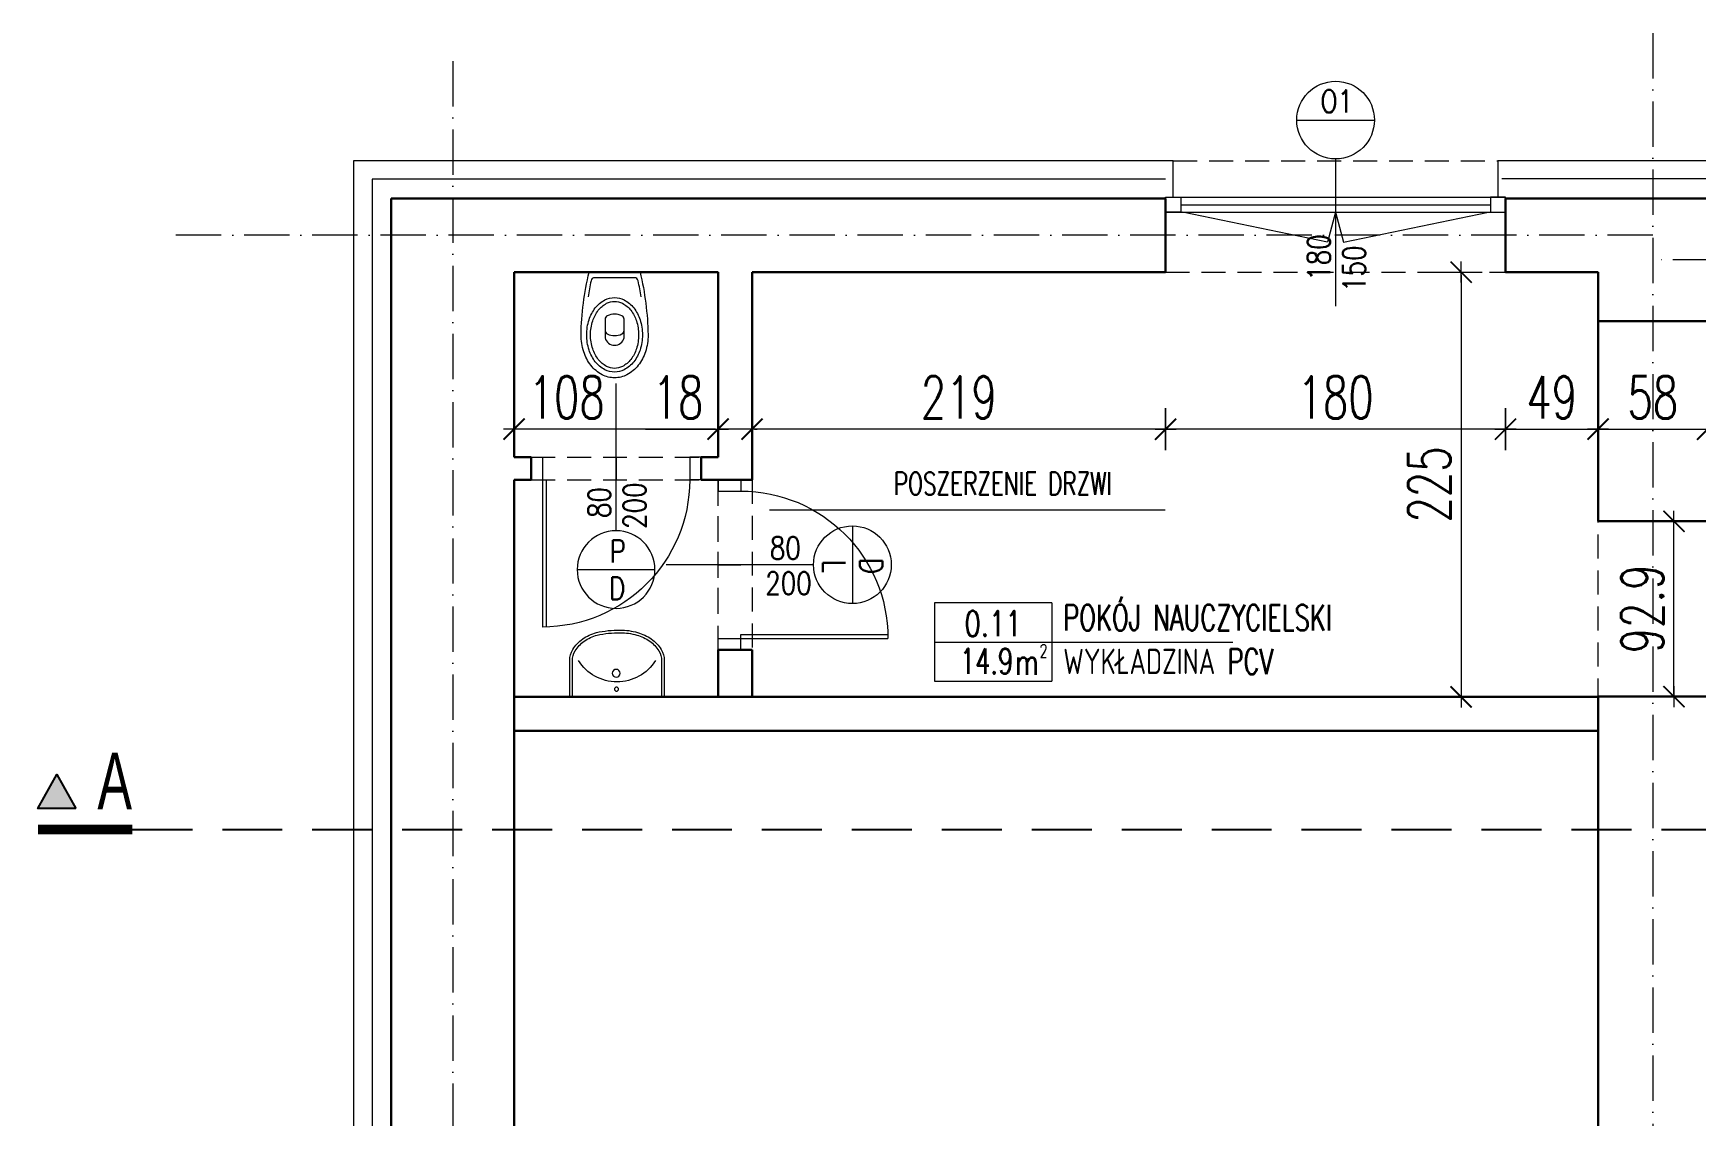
# Model space of a CAD drawing. Header units: millimetres. Extents: x -105266 to 178069, y 491 to 168574.
# Drawn here: x -45799 to -44919, y 56444 to 57018 of the extents above; entities that cross this region are included whole.
import ezdxf
from ezdxf.enums import TextEntityAlignment as Align

# ---------------------------------------------------------------- set-up
doc = ezdxf.new("R2010")
doc.units = ezdxf.units.MM
for name, pattern in [('ACAD_ISO10W100', [18, 12, -3, 0, -3]), ('DASHED', [19.05, 12.7, -6.35]), ('HIDDEN', [9.525, 6.35, -3.175])]:
    doc.linetypes.add(name, pattern=pattern)
doc.layers.get('defpoints').update_dxf_attribs({"color": 4})
for name, color, linetype, lineweight in [('A-izolacja', 4, 'BATTING', 5), ('A-murowane', 2, 'Continuous', 30), ('A-nad', 4, 'DASHED', 15), ('A-wykończenia', 6, 'Continuous', 13), ('A01_OSIE', 9, 'ACAD_ISO10W100', 9), ('A07_DRZWI_OKNA', 4, 'Continuous', 5), ('A08_OPIS DRZWI_OKIEN', 9, 'Continuous', 9), ('A10_OPIS', 4, 'Continuous', 15), ('A13_WYPOSAZENIE SANITARNE', 41, 'Continuous', 9), ('A16_OPIS_POM', 2, 'Continuous', 9), ('A17_OPIS_WARSTW', 32, 'Continuous', 9), ('stolarka', 1, 'Continuous', 5)]:
    doc.layers.add(name, color=color, linetype=linetype, lineweight=lineweight)
doc.styles.add('ARIAL NARROW', font='')
doc.styles.add('ROMANS', font='romans', dxfattribs={"width": 0.7})
doc.styles.add('WYM', font='ROMANS.SHX', dxfattribs={"width": 0.75})
doc.styles.get('ARIAL NARROW').set_extended_font_data('Arial Narrow')
doc.linetypes.add('BATTING', pattern='A,0.00254,-2.54,[134,ltypeshp.shx,S=2.54,R=0,X=-2.54,Y=0],-5.08,[134,ltypeshp.shx,S=2.54,R=180,X=2.54,Y=0],-2.54', length=10.16254)
doc.dimstyles.new('PM-100', dxfattribs={"dimscale": 2.8, "dimtxt": 8, "dimasz": 0.5, "dimexe": 0, "dimexo": 0, "dimgap": 2, "dimtad": 1, "dimdec": 1, "dimrnd": 0.1, "dimzin": 13, "dimdsep": 46, "dimtxsty": 'ROMANS', "dimblk": 'Q', "dimcen": 0, "dimse1": 1, "dimse2": 1, "dimclrd": 256, "dimclre": 251, "dimclrt": 41, "dimadec": 1, "dimazin": 0, "dimtfac": 1, "dimtdec": 1, "dimtix": 1, "dimtmove": 1, "dimatfit": 0, "dimldrblk": 'NONE', "dimfxl": 1, "dimtolj": 1, "dimtzin": 13, "dimlwd": -1, "dimlwe": 0, "dimarcsym": 0})

# ---------------------------------------------------------------- blocks, each defined once
blk = doc.blocks.new('A$C053F561D')
at = {"layer": 'stolarka'}
for p, q in [((0, -2), (180, -2)), ((8, -6), (172, -6)), ((0, -10), (180, -10))]:
    blk.add_line(p, q, dxfattribs=at)
for points in [[(0, -2), (8, -2), (8, -10), (0, -10), (0, -2)], [(180, -2), (172, -2), (172, -10), (180, -10), (180, -2)]]:
    blk.add_lwpolyline(points, dxfattribs=at)
blk = doc.blocks.new('drzwi opis')
for p, q in [((-29.3, 124.9), (29.3, 124.9)), ((0, 95.6), (0, -15.6))]:
    blk.add_line(p, q)
blk.add_circle((0, 124.9), 29.3)
at = {"style": 'ROMANS', "width": 0.7}
for tag, p in [('WDNR', (1.1, 127.5)), ('WDPPOZ', (0, 102.7))]:
    blk.add_attdef(tag, text='', height=17, dxfattribs=at).set_placement(p, align=Align.CENTER)
for tag, p in [('WDS', (-4.1, -6)), ('WDH', (22.5, -6.4))]:
    blk.add_attdef(tag, text='', height=17, rotation=90, dxfattribs=at).set_placement(p, align=Align.CENTER)
blk = doc.blocks.new('MW-0-151')
at = {"color": 0, "linetype": 'ByBlock'}
for points in [[(17.75, -33.25, -0.078305), (16.34, -42.19, -0.087719), (12.55, -49.34, -0.105432), (6.56, -54.37, -0.122623), (0, -56, -0.122623), (-6.56, -54.37, -0.105432), (-12.55, -49.34, -0.087719), (-16.34, -42.19, -0.078305), (-17.75, -33.25, -0.053819), (-13.5, 0), (13.5, 0, -0.053819)], [(14.75, -33.25, -0.078305), (13.49, -41.27, -0.087719), (10.19, -47.49, -0.105432), (5.15, -51.72, -0.122623), (0, -53, -0.122623), (-5.15, -51.72, -0.105432), (-10.19, -47.49, -0.087719), (-13.49, -41.27, -0.078305), (-14.75, -33.25, -0.078305), (-13.49, -25.23, -0.087719), (-10.19, -19.01, -0.105432), (-5.15, -14.78, -0.122623), (0, -13.5, -0.122623), (5.15, -14.78, -0.105432), (10.19, -19.01, -0.087719), (13.49, -25.23, -0.078305)], [(-12.75, -33.25, -0.078305), (-11.58, -25.85, -0.087719), (-8.61, -20.24, -0.105432), (-4.21, -16.55, -0.122623), (0, -15.5, -0.122623), (4.21, -16.55, -0.105432), (8.61, -20.24, -0.087719), (11.58, -25.85, -0.078305), (12.75, -33.25, -0.078305), (11.58, -40.65, -0.087719), (8.61, -46.26, -0.105432), (4.21, -49.95, -0.122623), (0, -51, -0.122623), (-4.21, -49.95, -0.105432), (-8.61, -46.26, -0.087719), (-11.58, -40.65, -0.078305)], [(-3.85, -23.12, 0.291048), (-5, -24.93), (-5, -34.9, 0.778001), (5, -34.9), (5, -24.93, 0.291048), (3.85, -23.12, 0.222518)]]:
    blk.add_lwpolyline(points, format="xyb", close=True, dxfattribs=at)
blk.add_lwpolyline([(14.03, -13.14, 0.014098), (12.48, -4.59, 0.354735), (10.52, -3), (-10.52, -3, 0.354735), (-12.48, -4.59, 0.014098), (-14.03, -13.14, 0.014098)], format="xyb", dxfattribs=at)
for centre, radius, start, end in [((-3, -30.98), 2, 180, 244.91008), ((0, -24.57), 9.07, 244.91008, 295.08992), ((3, -30.98), 2, 295.08992, 0)]:
    blk.add_arc(centre, radius, start, end, dxfattribs=at)
blk = doc.blocks.new('A$C7BA667EE')
at = {"color": 0, "linetype": 'ByBlock'}
for p, q in [((-28.3, 23.1), (-28.3, 0)), ((28.3, 0), (28.3, 23.1))]:
    blk.add_line(p, q, dxfattribs=at)
blk.add_lwpolyline([(-30, 23.1), (-30, 0), (30, 0), (30, 23.1, 0.135616), (28.1, 30.1, 0.106924), (21.8, 36.8, 0.08175), (13.1, 40.9, 0.051649), (-2, 42.5, 0.069931), (-13.1, 40.9, 0.08175), (-21.8, 36.8, 0.106924), (-28.1, 30.1, 0.135616)], format="xyb", close=True, dxfattribs=at)
blk.add_lwpolyline([(28.3, 23.1, 0.135616), (26.6, 29.2, 0.106924), (20.8, 35.4, 0.08175), (12.6, 39.3, 0.051052), (-2, 40.8, 0.069931), (-12.6, 39.3, 0.08175), (-20.8, 35.4, 0.106924), (-26.6, 29.2, 0.135616), (-28.3, 23.1, 0.135616)], format="xyb", dxfattribs=at)
blk.add_lwpolyline([(28.3, 0), (-28.3, 0)])
for centre, radius in [((0.5, 15), 2.5), ((0.3, 4.9), 1.29)]:
    blk.add_circle(centre, radius, dxfattribs=at)
blk.add_arc((0, 38.2), 28.7, 211.6763, 328.3237, dxfattribs=at)
blk = doc.blocks.new('D80')
at = {"color": 0, "linetype": 'ByBlock'}
for p, q in [((-3792.14, -2425.72), (-3792.14, -2335.72)), ((-3790.14, -2413.72), (-3790.14, -2335.75)), ((-3753.14, -2401.77), (-3753.14, -2441.59)), ((-3798.14, -2425.72), (-3798.14, -2413.72)), ((-3798.14, -2413.72), (-3790.14, -2413.72)), ((-3753.14, -2425.72), (-3753.14, -2413.72)), ((-3714.14, -2425.72), (-3714.14, -2413.72)), ((-3708.14, -2413.72), (-3714.14, -2413.72)), ((-3708.14, -2425.72), (-3708.14, -2413.72)), ((-3798.14, -2425.72), (-3792.14, -2425.72)), ((-3708.14, -2425.72), (-3714.14, -2425.72))]:
    blk.add_line(p, q, dxfattribs=at)
blk.add_arc((-3792.14, -2413.72), 78, 0, 90, dxfattribs=at)
blk = doc.blocks.new('A$C5E647A0B')
blk.add_blockref('D80', (3708.14, 2425.72))
blk = doc.blocks.new('A$C710C7D7E')
blk.add_blockref('A$C5E647A0B', (90, 0))
blk = doc.blocks.new('opis-pomieszczenie')
for p, q in [((0, 21.79), (0, -21.42)), ((-64.77, 0), (99.88, 0))]:
    blk.add_line(p, q)
blk.add_lwpolyline([(0, 21.79), (-64.77, 21.79), (-64.77, -21.42), (0, -21.42)])
at = {"style": 'ROMANS', "width": 0.7}
for s, height, p in [('m', 14.3, (-13.79, -17.95)), ('2', 7.15, (-4.55, -8.35))]:
    blk.add_text(s, height=height, dxfattribs=at).set_placement(p, align=Align.CENTER)
blk.add_attdef('NR', text='', height=14.3, dxfattribs=at).set_placement((-32.39, 2.83), align=Align.CENTER)
for tag, p in [('POMIESZCZENIE', (6.3, 3.88)), ('POS', (6.3, -17.57))]:
    blk.add_attdef(tag, p, '', height=14.3, dxfattribs=at)
blk.add_attdef('POW', text='', height=14.3, dxfattribs=at).set_placement((-27, -17.41), align=Align.RIGHT)
blk = doc.blocks.new('Q')
for p, q in [((0, 8), (0, -8)), ((-4, 0), (4, 0))]:
    blk.add_line(p, q)
at = {"const_width": 0.7}
blk.add_lwpolyline([(4, 4), (-4, -4)], dxfattribs=at)
blk = doc.blocks.new('*D145')
at = {"layer": 'A17_OPIS_WARSTW', "transparency": 16777216}
blk.add_line((-45043.23, 56889.74), (-45043.23, 56667.54), dxfattribs=at)
at = {"layer": 'defpoints', "color": 0, "transparency": 16777216}
for p in [(-45186.51, 56891.14), (-45186.51, 56666.14), (-45043.23, 56666.14)]:
    blk.add_point(p, dxfattribs=at)
at = {"layer": 'A17_OPIS_WARSTW', "transparency": 16777216, "xscale": 1.399999999999999, "yscale": 1.399999999999999, "zscale": 1.399999999999999}
for p, rotation in [((-45043.23, 56891.14), 90), ((-45043.23, 56666.14), 270)]:
    blk.add_blockref('Q', p, dxfattribs=dict(at, rotation=rotation))
at = {"layer": 'A17_OPIS_WARSTW', "color": 41, "transparency": 16777216, "insert": (-45060.03, 56778.64), "char_height": 22.4, "attachment_point": 5, "rotation": 90, "style": 'ROMANS'}
blk.add_mtext('\\A1;225', dxfattribs=at)
blk = doc.blocks.new('_None')
blk = doc.blocks.new('*D159')
at = {"layer": 'A17_OPIS_WARSTW', "transparency": 16777216}
blk.add_line((-45018.31, 56807.94), (-44972.11, 56807.94), dxfattribs=at)
at = {"layer": 'defpoints', "color": 0, "transparency": 16777216}
for p in [(-45019.71, 56891.14), (-44970.71, 56807.94), (-44970.71, 56807.94)]:
    blk.add_point(p, dxfattribs=at)
at = {"layer": 'A17_OPIS_WARSTW', "transparency": 16777216, "xscale": 1.399999999999999, "yscale": 1.399999999999999, "zscale": 1.399999999999999, "rotation": 180}
blk.add_blockref('Q', (-45019.71, 56807.94), dxfattribs=at)
at = {"layer": 'A17_OPIS_WARSTW', "transparency": 16777216, "xscale": 1.399999999999999, "yscale": 1.399999999999999, "zscale": 1.399999999999999}
blk.add_blockref('Q', (-44970.71, 56807.94), dxfattribs=at)
at = {"layer": 'A17_OPIS_WARSTW', "color": 41, "transparency": 16777216, "insert": (-44995.21, 56824.74), "char_height": 22.4, "attachment_point": 5, "style": 'ROMANS'}
blk.add_mtext('\\A1;49', dxfattribs=at)
blk = doc.blocks.new('*D314')
at = {"layer": 'A17_OPIS_WARSTW', "transparency": 16777216}
blk.add_line((-44930.51, 56667.65), (-44930.51, 56757.74), dxfattribs=at)
at = {"layer": 'defpoints', "color": 0, "transparency": 16777216}
for p in [(-44941.71, 56759.14), (-44930.51, 56759.14), (-44930.51, 56666.25)]:
    blk.add_point(p, dxfattribs=at)
at = {"layer": 'A17_OPIS_WARSTW', "transparency": 16777216, "xscale": 1.399999999999999, "yscale": 1.399999999999999, "zscale": 1.399999999999999}
for p, rotation in [((-44930.51, 56759.14), 90), ((-44930.51, 56666.25), 270)]:
    blk.add_blockref('Q', p, dxfattribs=dict(at, rotation=rotation))
at = {"layer": 'A17_OPIS_WARSTW', "color": 41, "transparency": 16777216, "insert": (-44947.31, 56712.7), "char_height": 22.4, "attachment_point": 5, "rotation": 90, "style": 'ROMANS'}
blk.add_mtext('\\A1;92.9', dxfattribs=at)
blk = doc.blocks.new('*D165')
at = {"layer": 'A17_OPIS_WARSTW', "ltscale": 0.9, "transparency": 16777216}
blk.add_line((-44969.31, 56807.94), (-44914.11, 56807.94), dxfattribs=at)
at = {"layer": 'defpoints', "color": 0, "ltscale": 0.9, "transparency": 16777216}
for p in [(-44970.71, 56807.94), (-44912.71, 56807.94), (-44912.71, 56807.94)]:
    blk.add_point(p, dxfattribs=at)
at = {"layer": 'A17_OPIS_WARSTW', "ltscale": 0.9, "transparency": 16777216, "xscale": 1.399999999999999, "yscale": 1.399999999999999, "zscale": 1.399999999999999, "rotation": 180}
blk.add_blockref('Q', (-44970.71, 56807.94), dxfattribs=at)
at = {"layer": 'A17_OPIS_WARSTW', "ltscale": 0.9, "transparency": 16777216, "xscale": 1.399999999999999, "yscale": 1.399999999999999, "zscale": 1.399999999999999}
blk.add_blockref('Q', (-44912.71, 56807.94), dxfattribs=at)
at = {"layer": 'A17_OPIS_WARSTW', "color": 41, "ltscale": 0.9, "transparency": 16777216, "insert": (-44941.71, 56824.74), "char_height": 22.4, "attachment_point": 5, "style": 'ROMANS'}
blk.add_mtext('\\A1;58', dxfattribs=at)
blk = doc.blocks.new('A$C0DAD6F23')
h = blk.add_hatch(color=1)
h.dxf.hatch_style = 1
h.paths.add_polyline_path([(-30, 11.03), (-50, 11.03), (-40, 29.14)])
at = {"color": 1}
blk.add_lwpolyline([(-30, 11.03), (-50, 11.03), (-40, 29.14), (-30, 11.03)], dxfattribs=at)
at = {"color": 1, "const_width": 5}
blk.add_lwpolyline([(0, 0), (-50, 0)], dxfattribs=at)
blk = doc.blocks.new('*D359')
at = {"layer": 'A17_OPIS_WARSTW', "ltscale": 0.9, "transparency": 16777216}
for p, q in [((-45475.05, 56807.94), (-45436.71, 56807.94)), ((-45438.11, 56807.94), (-45439.51, 56807.94)), ((-45418.71, 56807.94), (-45436.71, 56807.94)), ((-45418.71, 56807.94), (-45436.71, 56807.94)), ((-45417.31, 56807.94), (-45415.91, 56807.94))]:
    blk.add_line(p, q, dxfattribs=at)
at = {"layer": 'defpoints', "color": 0, "ltscale": 0.9, "transparency": 16777216}
for p in [(-45436.71, 56807.94), (-45436.71, 56807.94), (-45418.71, 56807.94)]:
    blk.add_point(p, dxfattribs=at)
at = {"layer": 'A17_OPIS_WARSTW', "ltscale": 0.9, "transparency": 16777216, "xscale": 1.399999999999999, "yscale": 1.399999999999999, "zscale": 1.399999999999999}
blk.add_blockref('Q', (-45436.71, 56807.94), dxfattribs=at)
at = {"layer": 'A17_OPIS_WARSTW', "ltscale": 0.9, "transparency": 16777216, "xscale": 1.399999999999999, "yscale": 1.399999999999999, "zscale": 1.399999999999999, "rotation": 180}
blk.add_blockref('Q', (-45418.71, 56807.94), dxfattribs=at)
at = {"layer": 'A17_OPIS_WARSTW', "color": 41, "ltscale": 0.9, "transparency": 16777216, "insert": (-45457.88, 56824.74), "char_height": 22.4, "attachment_point": 5, "style": 'ROMANS'}
blk.add_mtext('\\A1;18', dxfattribs=at)
blk = doc.blocks.new('*D360')
at = {"layer": 'A17_OPIS_WARSTW', "ltscale": 0.9, "transparency": 16777216}
blk.add_line((-45438.11, 56807.94), (-45543.31, 56807.94), dxfattribs=at)
at = {"layer": 'defpoints', "color": 0, "ltscale": 0.9, "transparency": 16777216}
for p in [(-45544.71, 56818.85), (-45544.71, 56807.94), (-45436.71, 56807.94)]:
    blk.add_point(p, dxfattribs=at)
at = {"layer": 'A17_OPIS_WARSTW', "ltscale": 0.9, "transparency": 16777216, "xscale": 1.399999999999999, "yscale": 1.399999999999999, "zscale": 1.399999999999999, "rotation": 180}
blk.add_blockref('Q', (-45544.71, 56807.94), dxfattribs=at)
at = {"layer": 'A17_OPIS_WARSTW', "ltscale": 0.9, "transparency": 16777216, "xscale": 1.399999999999999, "yscale": 1.399999999999999, "zscale": 1.399999999999999}
blk.add_blockref('Q', (-45436.71, 56807.94), dxfattribs=at)
at = {"layer": 'A17_OPIS_WARSTW', "color": 41, "ltscale": 0.9, "transparency": 16777216, "insert": (-45516.83, 56824.74), "char_height": 22.4, "attachment_point": 5, "style": 'ROMANS'}
blk.add_mtext('\\A1;108', dxfattribs=at)
blk = doc.blocks.new('*D386')
at = {"layer": 'A17_OPIS_WARSTW', "ltscale": 0.9, "transparency": 16777216}
blk.add_line((-45021.11, 56807.94), (-45198.31, 56807.94), dxfattribs=at)
at = {"layer": 'defpoints', "color": 0, "ltscale": 0.9, "transparency": 16777216}
for p in [(-45199.71, 56891.14), (-45019.71, 56891.14), (-45199.71, 56807.94)]:
    blk.add_point(p, dxfattribs=at)
at = {"layer": 'A17_OPIS_WARSTW', "ltscale": 0.9, "transparency": 16777216, "xscale": 1.399999999999999, "yscale": 1.399999999999999, "zscale": 1.399999999999999, "rotation": 180}
blk.add_blockref('Q', (-45199.71, 56807.94), dxfattribs=at)
at = {"layer": 'A17_OPIS_WARSTW', "ltscale": 0.9, "transparency": 16777216, "xscale": 1.399999999999999, "yscale": 1.399999999999999, "zscale": 1.399999999999999}
blk.add_blockref('Q', (-45019.71, 56807.94), dxfattribs=at)
at = {"layer": 'A17_OPIS_WARSTW', "color": 41, "ltscale": 0.9, "transparency": 16777216, "insert": (-45109.71, 56824.74), "char_height": 22.4, "attachment_point": 5, "style": 'ROMANS'}
blk.add_mtext('\\A1;180', dxfattribs=at)
blk = doc.blocks.new('*D387')
at = {"layer": 'A17_OPIS_WARSTW', "ltscale": 0.9, "transparency": 16777216}
blk.add_line((-45201.11, 56807.94), (-45417.31, 56807.94), dxfattribs=at)
at = {"layer": 'defpoints', "color": 0, "ltscale": 0.9, "transparency": 16777216}
for p in [(-45418.71, 56891.14), (-45199.71, 56891.14), (-45418.71, 56807.94)]:
    blk.add_point(p, dxfattribs=at)
at = {"layer": 'A17_OPIS_WARSTW', "ltscale": 0.9, "transparency": 16777216, "xscale": 1.399999999999999, "yscale": 1.399999999999999, "zscale": 1.399999999999999, "rotation": 180}
blk.add_blockref('Q', (-45418.71, 56807.94), dxfattribs=at)
at = {"layer": 'A17_OPIS_WARSTW', "ltscale": 0.9, "transparency": 16777216, "xscale": 1.399999999999999, "yscale": 1.399999999999999, "zscale": 1.399999999999999}
blk.add_blockref('Q', (-45199.71, 56807.94), dxfattribs=at)
at = {"layer": 'A17_OPIS_WARSTW', "color": 41, "ltscale": 0.9, "transparency": 16777216, "insert": (-45309.21, 56824.74), "char_height": 22.4, "attachment_point": 5, "style": 'ROMANS'}
blk.add_mtext('\\A1;219', dxfattribs=at)

msp = doc.modelspace()

# ---------------------------------------------------------------- linework, layer by layer
at = {"layer": 'A-izolacja', "ltscale": 0.9}
for p, q in [((-45199.71, 56940.41), (-45619.76, 56940.41)), ((-45619.76, 56940.41), (-45619.76, 55770.36)), ((-44826.71, 56940.56), (-45021.71, 56940.56))]:
    msp.add_line(p, q, dxfattribs=at)
at = {"layer": 'A-murowane'}
for p, q in [((-45199.71, 56930.14), (-45609.71, 56930.14)), ((-45609.71, 56930.14), (-45609.71, 55779.64)), ((-45199.71, 56891.14), (-45199.71, 56930.14)), ((-45199.71, 56930.14), (-45199.71, 56930.14)), ((-44825.71, 56930.14), (-45019.71, 56930.14)), ((-45019.71, 56891.14), (-45019.71, 56930.14)), ((-45436.71, 56891.14), (-45544.71, 56891.14)), ((-45544.71, 56793.14), (-45544.71, 56891.14)), ((-45436.71, 56891.14), (-45436.71, 56793.14)), ((-45199.71, 56891.14), (-45418.71, 56891.14)), ((-45418.71, 56781.14), (-45418.71, 56891.14)), ((-44970.71, 56891.14), (-45019.71, 56891.14)), ((-44970.71, 56891.14), (-45019.71, 56891.14)), ((-44970.71, 56865.14), (-44970.71, 56891.14)), ((-44825.71, 56865.14), (-44970.71, 56865.14)), ((-44970.71, 56759.14), (-44970.71, 56865.14)), ((-45535.71, 56793.14), (-45544.71, 56793.14)), ((-45535.71, 56781.14), (-45535.71, 56793.14)), ((-45436.71, 56793.14), (-45445.71, 56793.14)), ((-45445.71, 56781.14), (-45445.71, 56793.14)), ((-45535.71, 56781.14), (-45544.71, 56781.14)), ((-45544.71, 56781.14), (-45544.71, 56666.14)), ((-45436.71, 56781.14), (-45445.71, 56781.14)), ((-45418.71, 56781.14), (-45436.71, 56781.14)), ((-44912.71, 56759.14), (-44970.71, 56759.14)), ((-45436.71, 56666.14), (-45436.71, 56691.14)), ((-45418.71, 56691.14), (-45436.71, 56691.14)), ((-45418.71, 56666.14), (-45418.71, 56691.14)), ((-44970.71, 56666.14), (-45544.71, 56666.14)), ((-45544.71, 56666.14), (-45544.71, 55818.64)), ((-45436.71, 56666.14), (-45543.71, 56666.14)), ((-45418.71, 56666.14), (-45525.71, 56666.14)), ((-44912.71, 56666.25), (-44970.71, 56666.25)), ((-44970.71, 56666.25), (-44970.71, 56274.19)), ((-44970.71, 56648.14), (-45544.71, 56648.14))]:
    msp.add_line(p, q, dxfattribs=at)
at = {"layer": 'A-nad'}
for p, q in [((-45195.71, 56950.14), (-45023.71, 56950.14)), ((-45199.71, 56891.14), (-45019.71, 56891.14)), ((-45535.71, 56793.14), (-45445.71, 56793.14)), ((-45535.71, 56781.14), (-45445.71, 56781.14)), ((-45436.71, 56711.14), (-45436.71, 56781.14)), ((-45436.71, 56691.14), (-45436.71, 56781.14)), ((-45418.71, 56781.14), (-45418.71, 56711.14)), ((-45418.71, 56781.14), (-45418.71, 56691.14)), ((-44970.71, 56663.25), (-44970.71, 56759.14))]:
    msp.add_line(p, q, dxfattribs=at)
at = {"layer": 'A-wykończenia'}
for points in [[(-45195.71, 56930.79), (-45195.71, 56950.14), (-45629.71, 56950.14), (-45629.71, 55759.64), (-45449.21, 55759.64), (-45449.21, 55779.64)], [(-44821.71, 56930.14), (-44821.71, 56950.14), (-45023.71, 56950.14), (-45023.71, 56930.79)]]:
    msp.add_lwpolyline(points, dxfattribs=at)
at = {"layer": 'A01_OSIE', "ltscale": 2}
for p, q in [((-44941.71, 57017.65), (-44941.71, 55683.6)), ((-45577.21, 57002.81), (-45577.21, 55668.76)), ((-44941.71, 56910.64), (-45724.53, 56910.64)), ((-42488.41, 56897.64), (-44941.71, 56897.64))]:
    msp.add_line(p, q, dxfattribs=at)
at = {"layer": 'A08_OPIS DRZWI_OKIEN'}
for points in [[(-45109.71, 56922.79), (-45113.99, 56906.97), (-45190.71, 56922.79)], [(-45109.71, 56922.79), (-45105.42, 56906.97), (-45028.71, 56922.79)]]:
    msp.add_lwpolyline(points, dxfattribs=at)
at = {"layer": 'A17_OPIS_WARSTW', "ltscale": 0.9}
msp.add_line((-45409.37, 56765.14), (-45199.91, 56765.14), dxfattribs=at)
at = {"layer": 'defpoints', "linetype": 'HIDDEN', "ltscale": 5}
msp.add_line((-45746.81, 56595.9), (-42462.69, 56595.9), dxfattribs=at)

# ---------------------------------------------------------------- block references
at = {"color": 6}
msp.add_blockref('A$C0DAD6F23', (-45746.81, 56595.9), dxfattribs=at)
at = {"layer": 'A-murowane'}
msp.add_blockref('A$C053F561D', (-45199.71, 56932.79), dxfattribs=at)
at = {"layer": 'A07_DRZWI_OKNA', "xscale": -1}
for p, rotation in [((-45535.71, 56793.14), 180), ((-45436.71, 56691.14), 269.9999999999978)]:
    msp.add_blockref('A$C710C7D7E', p, dxfattribs=dict(at, rotation=rotation))
at = {"layer": 'A08_OPIS DRZWI_OKIEN'}
ref = msp.add_blockref('drzwi opis', (-45109.71, 56883.97), dxfattribs=dict(at, xscale=0.702000000001135, yscale=0.702000000001135, zscale=0.702000000001135))
ref.add_attrib('WDNR', 'O1', dxfattribs={"layer": '0', "height": 11.934, "style": 'WYM', "width": 0.8}).set_placement((-45109.06, 56975.66), align=Align.CENTER)
ref.add_attrib('WDS', '  180', dxfattribs={"layer": '0', "height": 11.934, "rotation": 90, "style": 'WYM', "width": 0.8}).set_placement((-45112.57, 56892.31), align=Align.CENTER)
ref.add_attrib('WDH', '150', dxfattribs={"layer": '0', "height": 11.934, "rotation": 90, "style": 'WYM', "width": 0.8}).set_placement((-45093.92, 56892.93), align=Align.CENTER)
ref = msp.add_blockref('drzwi opis', (-45490.71, 56821.26), dxfattribs=dict(at, xscale=-0.702000000001135, yscale=0.702000000001135, zscale=0.702000000001135, rotation=180))
ref.add_attrib('WDNR', 'D', dxfattribs={"layer": '0', "height": 11.93, "style": 'WYM', "width": 0.8}).set_placement((-45490.06, 56717.64), align=Align.CENTER)
ref.add_attrib('WDPPOZ', 'P', dxfattribs={"layer": '0', "height": 11.93, "style": 'WYM', "width": 0.8}).set_placement((-45489.79, 56737.23), align=Align.CENTER)
ref.add_attrib('WDS', '80', dxfattribs={"layer": '0', "height": 11.934, "rotation": 90, "style": 'WYM', "width": 0.8}).set_placement((-45493.57, 56769.07), align=Align.CENTER)
ref.add_attrib('WDH', '200', dxfattribs={"layer": '0', "height": 11.934, "rotation": 90, "style": 'WYM', "width": 0.8}).set_placement((-45474.92, 56767.41), align=Align.CENTER)
ref = msp.add_blockref('drzwi opis', (-45453.24, 56736.14), dxfattribs=dict(at, xscale=0.702000000001135, yscale=0.702000000001135, zscale=0.702000000001135, rotation=270))
ref.add_attrib('WDNR', 'D', dxfattribs={"layer": '0', "height": 11.93, "rotation": 270, "style": 'WYM', "width": 0.8}).set_placement((-45361.56, 56735.49), align=Align.CENTER)
ref.add_attrib('WDPPOZ', 'L', dxfattribs={"layer": '0', "height": 11.93, "rotation": 270, "style": 'WYM', "width": 0.8}).set_placement((-45381.15, 56735.23), align=Align.CENTER)
ref.add_attrib('WDS', '80', dxfattribs={"layer": '0', "height": 11.934, "style": 'WYM', "width": 0.8}).set_placement((-45401.06, 56739), align=Align.CENTER)
ref.add_attrib('WDH', '200', dxfattribs={"layer": '0', "height": 11.934, "style": 'WYM', "width": 0.8}).set_placement((-45399.4, 56720.35), align=Align.CENTER)
at = {"layer": 'A13_WYPOSAZENIE SANITARNE'}
msp.add_blockref('MW-0-151', (-45491.49, 56891.14), dxfattribs=at)
at = {"layer": 'A13_WYPOSAZENIE SANITARNE', "extrusion": (0, 0, -1), "xscale": 0.8333333333333334, "yscale": 0.8333333333333334, "zscale": -0.8333333333333334}
msp.add_blockref('A$C7BA667EE', (45490.21, 56666.14), dxfattribs=at)
at = {"layer": 'A16_OPIS_POM'}
ref = msp.add_blockref('opis-pomieszczenie', (-45259.96, 56695.07), dxfattribs=dict(at, xscale=0.9600000000064028, yscale=0.9600000000064028, zscale=0.9600000000064028))
ref.add_attrib('NR', '0.11', dxfattribs={"layer": '0', "height": 13.44, "style": 'ROMANS', "width": 0.75}).set_placement((-45291.05, 56698.21), align=Align.CENTER)
ref.add_attrib('POMIESZCZENIE', 'POKÓJ NAUCZYCIELSKI', (-45253.91, 56701.37), dxfattribs={"layer": '0', "height": 13.44, "style": 'ROMANS', "width": 0.7})
ref.add_attrib('POS', 'WYKŁADZINA PCV', (-45253.91, 56678.2), dxfattribs={"layer": '0', "height": 13.44, "style": 'ROMANS', "width": 0.7})
ref.add_attrib('POW', '14.9', dxfattribs={"layer": '0', "height": 13.44, "style": 'ROMANS', "width": 0.7}).set_placement((-45280.4, 56678.35), align=Align.RIGHT)

# ---------------------------------------------------------------- texts
at = {"layer": 'A10_OPIS', "color": 1, "insert": (-45756.18, 56621.62), "char_height": 30, "width": 35, "attachment_point": 5, "style": 'ARIAL NARROW'}
msp.add_mtext('{\\W0.8;A}', dxfattribs=at)
at = {"layer": 'A17_OPIS_WARSTW', "ltscale": 0.9, "insert": (-45343.64, 56785.08), "char_height": 12, "attachment_point": 1, "style": 'ROMANS'}
msp.add_mtext_dynamic_manual_height_columns('POSZERZENIE DRZWI', width=238.4455, gutter_width=125, heights=[0], dxfattribs=at)

# ---------------------------------------------------------------- dimensions: what is measured, and where the dimension line sits
at = {"layer": 'A17_OPIS_WARSTW'}
for base, p1, p2, picture, middle in [((-45043.23, 56666.14), (-45186.51, 56891.14), (-45186.51, 56666.14), '*D145', (-45060.03, 56778.64)), ((-44930.51, 56759.14), (-44930.51, 56666.25), (-44941.71, 56759.14), '*D314', (-44947.31, 56712.7))]:
    dim = msp.add_linear_dim(base=base, p1=p1, p2=p2, angle=90, dimstyle='PM-100', dxfattribs=at)
    dim.commit()
    dim.dimension.update_dxf_attribs({"geometry": picture, "text_midpoint": middle})
at = {"layer": 'A17_OPIS_WARSTW', "ltscale": 0.9}
for base, p1, p2, picture, middle in [((-45418.71, 56807.94), (-45199.71, 56891.14), (-45418.71, 56891.14), '*D387', (-45309.21, 56824.74)), ((-45199.71, 56807.94), (-45019.71, 56891.14), (-45199.71, 56891.14), '*D386', (-45109.71, 56824.74))]:
    dim = msp.add_linear_dim(base=base, p1=p1, p2=p2, dimstyle='PM-100', dxfattribs=at)
    dim.commit()
    dim.dimension.update_dxf_attribs({"geometry": picture, "text_midpoint": middle})
at = {"layer": 'A17_OPIS_WARSTW'}
dim = msp.add_linear_dim(base=(-44970.71, 56807.94), p1=(-45019.71, 56891.14), p2=(-44970.71, 56807.94), dimstyle='PM-100', dxfattribs=at)
dim.commit()
dim.dimension.update_dxf_attribs({"geometry": '*D159', "text_midpoint": (-44995.21, 56824.74)})
at = {"layer": 'A17_OPIS_WARSTW', "ltscale": 0.9}
for base, p1, p2, picture, middle in [((-45544.71, 56807.94), (-45436.71, 56807.94), (-45544.71, 56818.85), '*D360', (-45516.83, 56807.94)), ((-45436.71, 56807.94), (-45418.71, 56807.94), (-45436.71, 56807.94), '*D359', (-45457.88, 56807.94)), ((-44912.71, 56807.94), (-44970.71, 56807.94), (-44912.71, 56807.94), '*D165', (-44941.71, 56807.94))]:
    dim = msp.add_linear_dim(base=base, p1=p1, p2=p2, dimstyle='PM-100', dxfattribs=at)
    dim.commit()
    dim.dimension.update_dxf_attribs({"geometry": picture, "text_midpoint": middle, "dimtype": 160})

doc.saveas('drawing.dxf')
